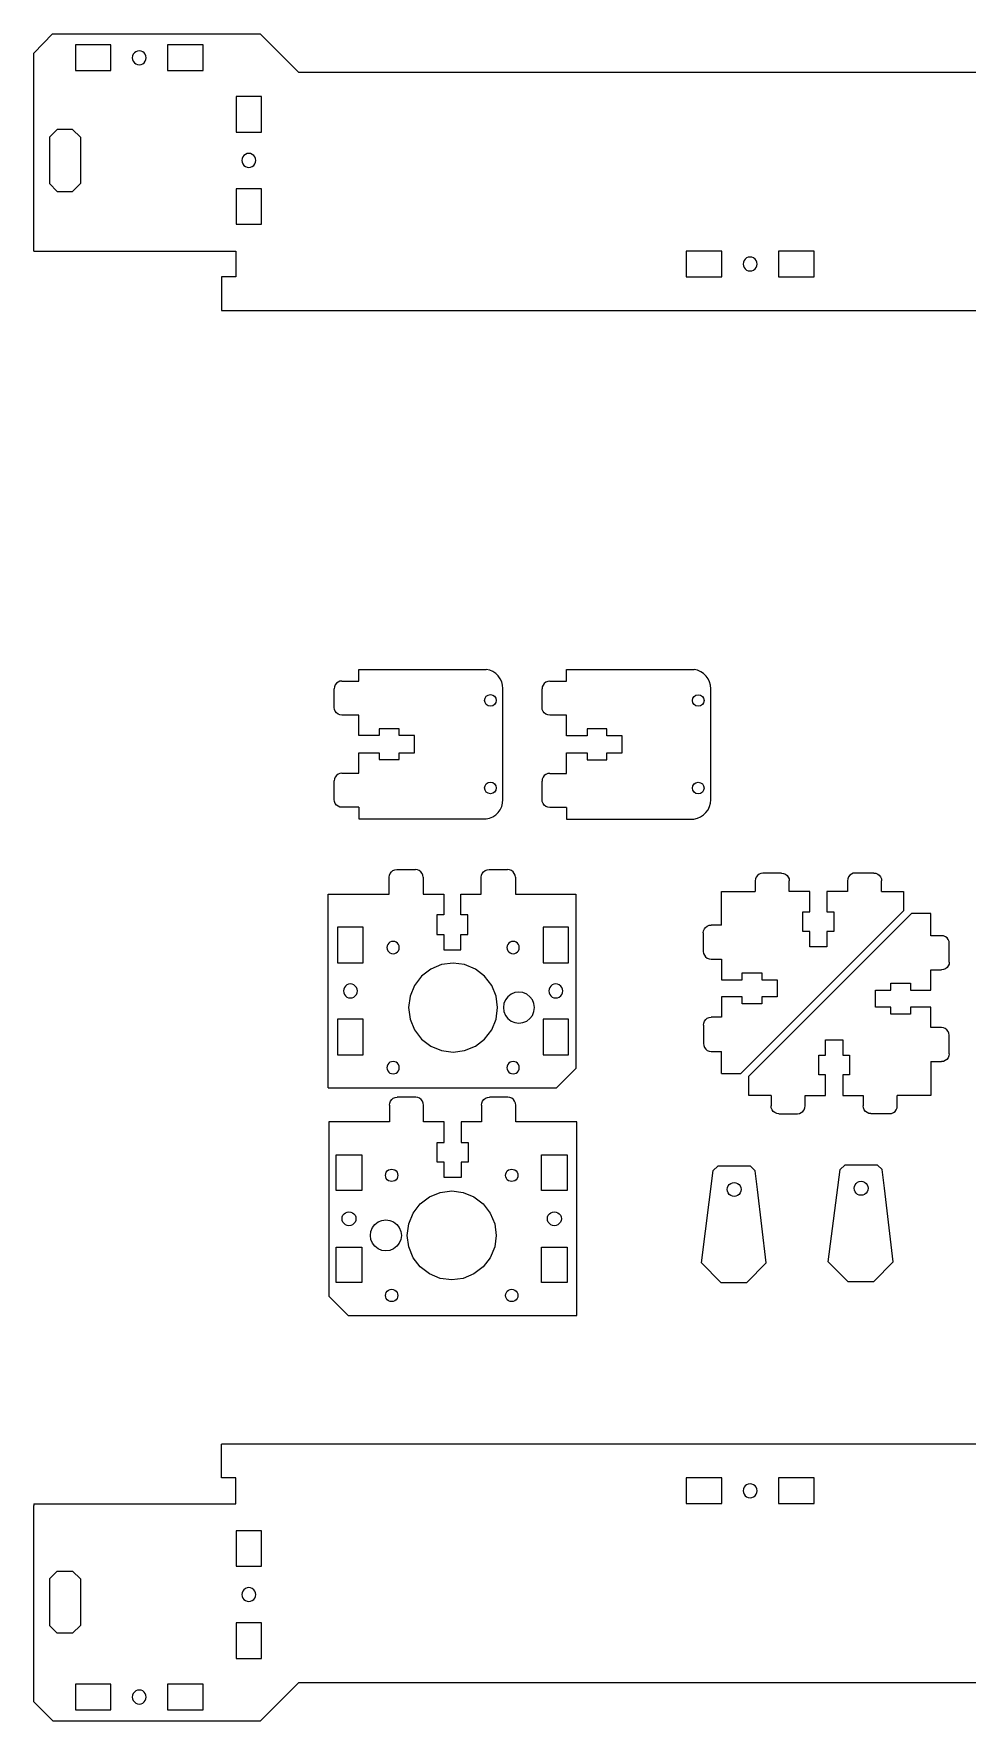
# Model space of a CAD drawing. Header units: millimetres. Extents: x 593 to 1057, y 82 to 518.
# Drawn here: x 592.6 to 833.7, y 82.7 to 518.3 of the extents above; entities that cross this region are included whole.
import ezdxf

# ---------------------------------------------------------------- set-up
doc = ezdxf.new("R2010")
doc.units = ezdxf.units.MM
doc.header["$MEASUREMENT"] = 0

msp = doc.modelspace()

# ---------------------------------------------------------------- linework, layer by layer
for p, q in [((592.62, 513.33), (597.43, 518.33)), ((597.43, 518.33), (651.12, 518.33)), ((603.37, 515.43), (603.37, 508.83)), ((612.57, 515.43), (603.37, 515.43)), ((612.57, 508.83), (612.57, 515.43)), ((636.37, 515.43), (627.17, 515.43)), ((627.17, 515.43), (627.17, 508.83)), ((636.37, 508.83), (636.37, 515.43)), ((651.12, 518.33), (661.12, 508.33)), ((592.62, 462.68), (592.62, 513.33)), ((618.13, 512.59), (618.07, 512.13)), ((618.07, 512.13), (618.13, 511.66)), ((618.31, 513.03), (618.13, 512.59)), ((618.13, 511.66), (618.31, 511.23)), ((618.6, 513.4), (618.31, 513.03)), ((618.31, 511.23), (618.6, 510.85)), ((618.97, 513.69), (618.6, 513.4)), ((618.6, 510.85), (618.97, 510.57)), ((619.4, 513.87), (618.97, 513.69)), ((618.97, 510.57), (619.4, 510.39)), ((619.87, 513.93), (619.4, 513.87)), ((619.4, 510.39), (619.87, 510.33)), ((620.34, 513.87), (619.87, 513.93)), ((619.87, 510.33), (620.34, 510.39)), ((620.77, 513.69), (620.34, 513.87)), ((620.34, 510.39), (620.77, 510.57)), ((621.14, 513.4), (620.77, 513.69)), ((620.77, 510.57), (621.14, 510.85)), ((621.43, 513.03), (621.14, 513.4)), ((621.14, 510.85), (621.43, 511.23)), ((621.61, 512.59), (621.43, 513.03)), ((621.43, 511.23), (621.61, 511.66)), ((621.67, 512.13), (621.61, 512.59)), ((621.61, 511.66), (621.67, 512.13)), ((603.37, 508.83), (612.57, 508.83)), ((627.17, 508.83), (636.37, 508.83)), ((935.62, 508.33), (661.12, 508.33)), ((651.47, 502.13), (644.87, 502.13)), ((644.87, 502.13), (644.87, 492.93)), ((651.47, 492.93), (651.47, 502.13)), ((598.66, 493.62), (596.66, 491.62)), ((602.66, 493.62), (598.66, 493.62)), ((602.66, 493.62), (604.66, 491.62)), ((644.87, 492.93), (651.47, 492.93)), ((596.66, 491.62), (596.66, 479.63)), ((604.66, 491.62), (604.66, 479.63)), ((646.43, 486.09), (646.37, 485.63)), ((646.37, 485.63), (646.43, 485.16)), ((646.61, 486.53), (646.43, 486.09)), ((646.43, 485.16), (646.61, 484.73)), ((646.9, 486.9), (646.61, 486.53)), ((646.61, 484.73), (646.9, 484.35)), ((647.27, 487.19), (646.9, 486.9)), ((646.9, 484.35), (647.27, 484.07)), ((647.7, 487.37), (647.27, 487.19)), ((647.27, 484.07), (647.7, 483.89)), ((648.17, 487.43), (647.7, 487.37)), ((647.7, 483.89), (648.17, 483.83)), ((648.64, 487.37), (648.17, 487.43)), ((648.17, 483.83), (648.64, 483.89)), ((649.07, 487.19), (648.64, 487.37)), ((648.64, 483.89), (649.07, 484.07)), ((649.44, 486.9), (649.07, 487.19)), ((649.07, 484.07), (649.44, 484.35)), ((649.73, 486.53), (649.44, 486.9)), ((649.44, 484.35), (649.73, 484.73)), ((649.91, 486.09), (649.73, 486.53)), ((649.73, 484.73), (649.91, 485.16)), ((649.97, 485.63), (649.91, 486.09)), ((649.91, 485.16), (649.97, 485.63)), ((596.66, 479.63), (598.66, 477.63)), ((602.66, 477.63), (604.66, 479.63)), ((598.66, 477.63), (602.66, 477.63)), ((651.47, 478.33), (644.87, 478.33)), ((644.87, 478.33), (644.87, 469.13)), ((651.47, 469.13), (651.47, 478.33)), ((644.87, 469.13), (651.47, 469.13)), ((592.63, 462.23), (592.62, 462.68)), ((592.63, 462.23), (644.82, 462.23)), ((644.82, 462.23), (644.82, 455.53)), ((761.13, 462.18), (761.13, 455.58)), ((770.33, 462.18), (761.13, 462.18)), ((770.33, 455.58), (770.33, 462.18)), ((794.13, 462.18), (784.93, 462.18)), ((784.93, 462.18), (784.93, 455.58)), ((794.13, 455.58), (794.13, 462.18)), ((775.89, 459.34), (775.83, 458.88)), ((775.83, 458.88), (775.89, 458.41)), ((776.07, 459.78), (775.89, 459.34)), ((775.89, 458.41), (776.07, 457.98)), ((776.35, 460.15), (776.07, 459.78)), ((776.07, 457.98), (776.35, 457.6)), ((776.73, 460.44), (776.35, 460.15)), ((776.35, 457.6), (776.73, 457.32)), ((777.16, 460.62), (776.73, 460.44)), ((777.63, 460.68), (777.16, 460.62)), ((778.1, 460.62), (777.63, 460.68)), ((778.53, 460.44), (778.1, 460.62)), ((778.9, 460.15), (778.53, 460.44)), ((778.53, 457.32), (778.9, 457.6)), ((779.19, 459.78), (778.9, 460.15)), ((778.9, 457.6), (779.19, 457.98)), ((779.37, 459.34), (779.19, 459.78)), ((779.19, 457.98), (779.37, 458.41)), ((779.43, 458.88), (779.37, 459.34)), ((779.37, 458.41), (779.43, 458.88)), ((644.82, 455.53), (641.13, 455.53)), ((641.13, 455.53), (641.13, 446.88)), ((761.13, 455.58), (770.33, 455.58)), ((776.73, 457.32), (777.16, 457.14)), ((777.16, 457.14), (777.63, 457.08)), ((777.63, 457.08), (778.1, 457.14)), ((778.1, 457.14), (778.53, 457.32)), ((784.93, 455.58), (794.13, 455.58)), ((641.13, 446.88), (917.62, 446.88)), ((676.56, 354.22), (709.5, 354.22)), ((676.56, 351.22), (676.56, 354.22)), ((730.23, 354.19), (763.17, 354.19)), ((730.23, 351.19), (730.23, 354.19)), ((670.27, 349.73), (670.21, 349.22)), ((670.21, 344.42), (670.21, 349.22)), ((670.47, 350.22), (670.27, 349.73)), ((670.79, 350.63), (670.47, 350.22)), ((671.21, 350.95), (670.79, 350.63)), ((671.69, 351.15), (671.21, 350.95)), ((672.21, 351.22), (671.69, 351.15)), ((672.21, 351.22), (676.56, 351.22)), ((713.79, 320.33), (713.79, 349.25)), ((723.95, 349.71), (723.88, 349.19)), ((723.88, 344.39), (723.88, 349.19)), ((724.15, 350.19), (723.95, 349.71)), ((724.46, 350.61), (724.15, 350.19)), ((724.88, 350.93), (724.46, 350.61)), ((725.36, 351.13), (724.88, 350.93)), ((725.88, 351.19), (725.36, 351.13)), ((725.88, 351.19), (730.23, 351.19)), ((767.46, 320.31), (767.46, 349.22)), ((670.27, 343.9), (670.21, 344.42)), ((723.95, 343.88), (723.88, 344.39)), ((670.47, 343.42), (670.27, 343.9)), ((670.79, 343), (670.47, 343.42)), ((671.21, 342.68), (670.79, 343)), ((671.69, 342.48), (671.21, 342.68)), ((672.21, 342.42), (671.69, 342.48)), ((676.56, 342.42), (672.21, 342.42)), ((676.56, 337.12), (676.56, 342.42)), ((724.15, 343.39), (723.95, 343.88)), ((724.46, 342.98), (724.15, 343.39)), ((724.88, 342.66), (724.46, 342.98)), ((725.36, 342.46), (724.88, 342.66)), ((725.88, 342.39), (725.36, 342.46)), ((730.23, 342.39), (725.88, 342.39)), ((730.23, 337.09), (730.23, 342.39)), ((681.86, 337.12), (676.56, 337.12)), ((681.86, 338.92), (681.86, 337.12)), ((686.96, 338.92), (681.86, 338.92)), ((686.96, 337.12), (686.96, 338.92)), ((690.91, 337.12), (686.96, 337.12)), ((690.91, 332.72), (690.91, 337.12)), ((735.53, 337.09), (730.23, 337.09)), ((735.53, 338.89), (735.53, 337.09)), ((740.63, 338.89), (735.53, 338.89)), ((740.63, 337.09), (740.63, 338.89)), ((744.58, 337.09), (740.63, 337.09)), ((744.58, 332.69), (744.58, 337.09)), ((676.56, 332.72), (681.86, 332.72)), ((676.56, 327.42), (676.56, 332.72)), ((681.86, 332.72), (681.86, 330.92)), ((686.96, 332.72), (690.91, 332.72)), ((686.96, 330.92), (686.96, 332.72)), ((730.23, 332.69), (735.53, 332.69)), ((730.23, 327.39), (730.23, 332.69)), ((735.53, 332.69), (735.53, 330.89)), ((740.63, 332.69), (744.58, 332.69)), ((740.63, 330.89), (740.63, 332.69)), ((670.79, 326.83), (670.47, 326.42)), ((671.21, 327.15), (670.79, 326.83)), ((671.69, 327.35), (671.21, 327.15)), ((672.21, 327.42), (671.69, 327.35)), ((672.21, 327.42), (676.56, 327.42)), ((681.86, 330.92), (686.96, 330.92)), ((724.46, 326.81), (724.15, 326.39)), ((724.88, 327.13), (724.46, 326.81)), ((725.36, 327.33), (724.88, 327.13)), ((725.88, 327.39), (725.36, 327.33)), ((725.88, 327.39), (730.23, 327.39)), ((735.53, 330.89), (740.63, 330.89)), ((670.27, 325.93), (670.21, 325.42)), ((670.21, 320.62), (670.21, 325.42)), ((670.47, 326.42), (670.27, 325.93)), ((723.95, 325.91), (723.88, 325.39)), ((723.88, 320.59), (723.88, 325.39)), ((724.15, 326.39), (723.95, 325.91)), ((670.27, 320.1), (670.21, 320.62)), ((670.47, 319.62), (670.27, 320.1)), ((670.79, 319.2), (670.47, 319.62)), ((671.21, 318.88), (670.79, 319.2)), ((671.69, 318.68), (671.21, 318.88)), ((672.21, 318.62), (671.69, 318.68)), ((676.56, 318.62), (672.21, 318.62)), ((676.56, 318.62), (676.56, 315.62)), ((723.95, 320.08), (723.88, 320.59)), ((724.15, 319.59), (723.95, 320.08)), ((724.46, 319.18), (724.15, 319.59)), ((724.88, 318.86), (724.46, 319.18)), ((725.36, 318.66), (724.88, 318.86)), ((725.88, 318.59), (725.36, 318.66)), ((730.23, 318.59), (725.88, 318.59)), ((730.23, 318.59), (730.23, 315.59)), ((676.56, 315.62), (709.45, 315.62)), ((730.23, 315.59), (763.12, 315.59)), ((684.39, 300.55), (684.46, 301.07)), ((684.46, 301.07), (684.66, 301.55)), ((684.66, 301.55), (684.98, 301.97)), ((684.98, 301.97), (685.39, 302.29)), ((685.39, 302.29), (685.88, 302.49)), ((685.88, 302.49), (686.39, 302.55)), ((686.39, 302.55), (691.19, 302.55)), ((691.71, 302.49), (691.19, 302.55)), ((692.19, 302.29), (691.71, 302.49)), ((692.61, 301.97), (692.19, 302.29)), ((692.93, 301.55), (692.61, 301.97)), ((693.13, 301.07), (692.93, 301.55)), ((693.19, 300.55), (693.13, 301.07)), ((708.19, 300.55), (708.26, 301.07)), ((708.26, 301.07), (708.46, 301.55)), ((708.46, 301.55), (708.78, 301.97)), ((708.78, 301.97), (709.19, 302.29)), ((709.19, 302.29), (709.68, 302.49)), ((709.68, 302.49), (710.19, 302.55)), ((710.19, 302.55), (714.99, 302.55)), ((715.51, 302.49), (714.99, 302.55)), ((715.99, 302.29), (715.51, 302.49)), ((716.41, 301.97), (715.99, 302.29)), ((716.73, 301.55), (716.41, 301.97)), ((716.93, 301.07), (716.73, 301.55)), ((716.99, 300.55), (716.93, 301.07)), ((779.21, 300.62), (779.01, 300.14)), ((779.53, 301.03), (779.21, 300.62)), ((779.94, 301.35), (779.53, 301.03)), ((780.42, 301.55), (779.94, 301.35)), ((780.94, 301.62), (780.42, 301.55)), ((785.74, 301.62), (780.94, 301.62)), ((785.74, 301.62), (786.26, 301.55)), ((786.26, 301.55), (786.74, 301.35)), ((786.74, 301.35), (787.16, 301.03)), ((787.16, 301.03), (787.47, 300.62)), ((787.47, 300.62), (787.67, 300.14)), ((803.04, 300.66), (802.84, 300.18)), ((803.36, 301.07), (803.04, 300.66)), ((803.78, 301.39), (803.36, 301.07)), ((804.26, 301.59), (803.78, 301.39)), ((804.78, 301.66), (804.26, 301.59)), ((809.58, 301.66), (804.78, 301.66)), ((809.58, 301.66), (810.09, 301.59)), ((810.09, 301.59), (810.58, 301.39)), ((810.58, 301.39), (810.99, 301.07)), ((810.99, 301.07), (811.31, 300.66)), ((811.31, 300.66), (811.51, 300.18)), ((684.39, 296.2), (684.39, 300.55)), ((693.19, 300.55), (693.19, 296.2)), ((708.19, 296.2), (708.19, 300.55)), ((716.99, 300.55), (716.99, 296.2)), ((770.23, 296.92), (778.94, 296.92)), ((770.23, 288.22), (770.23, 296.92)), ((779.01, 300.14), (778.94, 299.62)), ((778.94, 299.62), (778.94, 296.92)), ((787.67, 300.14), (787.74, 299.62)), ((787.74, 296.92), (787.74, 299.62)), ((793.03, 296.92), (787.74, 296.92)), ((793.03, 291.62), (793.03, 296.92)), ((797.43, 296.92), (797.43, 291.62)), ((802.78, 296.92), (797.43, 296.92)), ((802.84, 300.18), (802.78, 299.66)), ((802.78, 299.66), (802.78, 296.92)), ((811.51, 300.18), (811.58, 299.66)), ((811.58, 296.92), (811.58, 299.66)), ((811.58, 296.92), (817.23, 296.92)), ((817.23, 296.92), (817.23, 291.92)), ((668.62, 296.2), (684.39, 296.2)), ((668.62, 246.2), (668.62, 296.2)), ((693.19, 296.2), (698.49, 296.2)), ((698.49, 296.2), (698.49, 290.9)), ((702.89, 290.9), (702.89, 296.2)), ((702.89, 296.2), (708.19, 296.2)), ((716.99, 296.2), (732.62, 296.2)), ((732.62, 296.2), (732.62, 251.2)), ((775.24, 249.93), (817.23, 291.92)), ((677.7, 287.7), (671.1, 287.7)), ((671.1, 287.7), (671.1, 278.5)), ((677.7, 278.5), (677.7, 287.7)), ((696.69, 290.9), (696.69, 285.8)), ((698.49, 290.9), (696.69, 290.9)), ((704.69, 290.9), (702.89, 290.9)), ((704.69, 285.8), (704.69, 290.9)), ((730.74, 287.7), (724.14, 287.7)), ((724.14, 287.7), (724.14, 278.5)), ((730.74, 278.5), (730.74, 287.7)), ((765.81, 287.22), (766.13, 287.63)), ((766.13, 287.63), (766.54, 287.95)), ((766.54, 287.95), (767.03, 288.15)), ((767.03, 288.15), (767.54, 288.22)), ((770.23, 288.22), (767.54, 288.22)), ((819.32, 291.22), (777.33, 249.22)), ((791.23, 291.62), (793.03, 291.62)), ((791.23, 286.52), (791.23, 291.62)), ((797.43, 291.62), (799.23, 291.62)), ((799.23, 291.62), (799.23, 286.52)), ((824.33, 291.22), (819.32, 291.22)), ((824.33, 285.48), (824.33, 291.22)), ((684.03, 283.2), (683.87, 282.82)), ((684.29, 283.54), (684.03, 283.2)), ((684.62, 283.79), (684.29, 283.54)), ((685, 283.95), (684.62, 283.79)), ((685.42, 284), (685, 283.95)), ((685.83, 283.95), (685.42, 284)), ((686.22, 283.79), (685.83, 283.95)), ((686.55, 283.54), (686.22, 283.79)), ((686.8, 283.2), (686.55, 283.54)), ((686.96, 282.82), (686.8, 283.2)), ((696.69, 285.8), (698.49, 285.8)), ((698.49, 285.8), (698.49, 281.85)), ((702.89, 285.8), (704.69, 285.8)), ((702.89, 281.85), (702.89, 285.8)), ((715.03, 283.2), (714.87, 282.82)), ((715.29, 283.54), (715.03, 283.2)), ((715.62, 283.79), (715.29, 283.54)), ((716, 283.95), (715.62, 283.79)), ((716.42, 284), (716, 283.95)), ((716.83, 283.95), (716.42, 284)), ((717.22, 283.79), (716.83, 283.95)), ((717.55, 283.54), (717.22, 283.79)), ((717.8, 283.2), (717.55, 283.54)), ((717.96, 282.82), (717.8, 283.2)), ((765.54, 286.22), (765.61, 286.74)), ((765.54, 286.22), (765.54, 281.42)), ((765.61, 286.74), (765.81, 287.22)), ((793.03, 286.52), (791.23, 286.52)), ((793.03, 282.57), (793.03, 286.52)), ((799.23, 286.52), (797.43, 286.52)), ((797.43, 286.52), (797.43, 282.57)), ((827.06, 285.48), (824.33, 285.48)), ((827.58, 285.41), (827.06, 285.48)), ((828.06, 285.21), (827.58, 285.41)), ((828.47, 284.9), (828.06, 285.21)), ((828.79, 284.48), (828.47, 284.9)), ((828.99, 284), (828.79, 284.48)), ((829.06, 283.48), (828.99, 284)), ((829.06, 278.68), (829.06, 283.48)), ((683.87, 282.82), (683.82, 282.4)), ((683.82, 282.4), (683.87, 281.99)), ((683.87, 281.99), (684.03, 281.6)), ((684.03, 281.6), (684.29, 281.27)), ((684.29, 281.27), (684.62, 281.02)), ((684.62, 281.02), (685, 280.86)), ((685, 280.86), (685.42, 280.8)), ((685.42, 280.8), (685.83, 280.86)), ((685.83, 280.86), (686.22, 281.02)), ((686.22, 281.02), (686.55, 281.27)), ((686.55, 281.27), (686.8, 281.6)), ((686.8, 281.6), (686.96, 281.99)), ((687.02, 282.4), (686.96, 282.82)), ((686.96, 281.99), (687.02, 282.4)), ((698.49, 281.85), (702.89, 281.85)), ((714.87, 282.82), (714.82, 282.4)), ((714.82, 282.4), (714.87, 281.99)), ((714.87, 281.99), (715.03, 281.6)), ((715.03, 281.6), (715.29, 281.27)), ((715.29, 281.27), (715.62, 281.02)), ((715.62, 281.02), (716, 280.86)), ((716, 280.86), (716.42, 280.8)), ((716.42, 280.8), (716.83, 280.86)), ((716.83, 280.86), (717.22, 281.02)), ((717.22, 281.02), (717.55, 281.27)), ((717.55, 281.27), (717.8, 281.6)), ((717.8, 281.6), (717.96, 281.99)), ((718.02, 282.4), (717.96, 282.82)), ((717.96, 281.99), (718.02, 282.4)), ((765.54, 281.42), (765.61, 280.9)), ((765.61, 280.9), (765.81, 280.42)), ((765.81, 280.42), (766.13, 280)), ((766.13, 280), (766.54, 279.69)), ((766.54, 279.69), (767.03, 279.49)), ((767.03, 279.49), (767.54, 279.42)), ((767.54, 279.42), (770.23, 279.42)), ((770.23, 279.42), (770.23, 274.12)), ((797.43, 282.57), (793.03, 282.57)), ((671.1, 278.5), (677.7, 278.5)), ((692.79, 275.04), (690.96, 272.65)), ((695.17, 276.86), (692.79, 275.04)), ((697.94, 278.01), (695.17, 276.86)), ((700.92, 278.4), (697.94, 278.01)), ((703.89, 278.01), (700.92, 278.4)), ((706.67, 276.86), (703.89, 278.01)), ((709.05, 275.04), (706.67, 276.86)), ((710.88, 272.65), (709.05, 275.04)), ((724.14, 278.5), (730.74, 278.5)), ((775.53, 274.12), (775.53, 275.92)), ((775.53, 275.92), (780.63, 275.92)), ((780.63, 275.92), (780.63, 274.12)), ((824.33, 271.42), (824.33, 276.68)), ((824.33, 276.68), (827.06, 276.68)), ((827.58, 276.75), (827.06, 276.68)), ((828.06, 276.95), (827.58, 276.75)), ((828.47, 277.27), (828.06, 276.95)), ((828.79, 277.68), (828.47, 277.27)), ((828.99, 278.16), (828.79, 277.68)), ((829.06, 278.68), (828.99, 278.16)), ((672.66, 271.67), (672.6, 271.2)), ((672.6, 271.2), (672.66, 270.74)), ((672.84, 272.11), (672.66, 271.67)), ((672.66, 270.74), (672.84, 270.3)), ((673.12, 272.48), (672.84, 272.11)), ((672.84, 270.3), (673.12, 269.93)), ((673.5, 272.76), (673.12, 272.48)), ((673.93, 272.94), (673.5, 272.76)), ((674.4, 273.01), (673.93, 272.94)), ((674.86, 272.94), (674.4, 273.01)), ((675.3, 272.76), (674.86, 272.94)), ((675.67, 272.48), (675.3, 272.76)), ((675.96, 272.11), (675.67, 272.48)), ((675.67, 269.93), (675.96, 270.3)), ((676.14, 271.67), (675.96, 272.11)), ((675.96, 270.3), (676.14, 270.74)), ((676.2, 271.2), (676.14, 271.67)), ((676.14, 270.74), (676.2, 271.2)), ((690.96, 272.65), (689.81, 269.88)), ((712.03, 269.88), (710.88, 272.65)), ((715.92, 270.37), (715.09, 269.73)), ((716.88, 270.77), (715.92, 270.37)), ((717.92, 270.9), (716.88, 270.77)), ((718.95, 270.77), (717.92, 270.9)), ((719.92, 270.37), (718.95, 270.77)), ((720.75, 269.73), (719.92, 270.37)), ((725.7, 271.67), (725.64, 271.2)), ((725.64, 271.2), (725.7, 270.74)), ((725.88, 272.11), (725.7, 271.67)), ((725.7, 270.74), (725.88, 270.3)), ((726.16, 272.48), (725.88, 272.11)), ((725.88, 270.3), (726.16, 269.93)), ((726.54, 272.76), (726.16, 272.48)), ((726.97, 272.94), (726.54, 272.76)), ((727.44, 273.01), (726.97, 272.94)), ((727.9, 272.94), (727.44, 273.01)), ((728.34, 272.76), (727.9, 272.94)), ((728.71, 272.48), (728.34, 272.76)), ((729, 272.11), (728.71, 272.48)), ((728.71, 269.93), (729, 270.3)), ((729.18, 271.67), (729, 272.11)), ((729, 270.3), (729.18, 270.74)), ((729.24, 271.2), (729.18, 271.67)), ((729.18, 270.74), (729.24, 271.2)), ((770.23, 274.12), (775.53, 274.12)), ((780.63, 274.12), (784.58, 274.12)), ((784.58, 274.12), (784.58, 269.72)), ((809.98, 267.02), (809.98, 271.42)), ((809.98, 271.42), (813.93, 271.42)), ((813.93, 273.22), (819.03, 273.22)), ((813.93, 271.42), (813.93, 273.22)), ((819.03, 273.22), (819.03, 271.42)), ((819.03, 271.42), (824.33, 271.42)), ((673.12, 269.93), (673.5, 269.64)), ((673.5, 269.64), (673.93, 269.46)), ((673.93, 269.46), (674.4, 269.4)), ((674.4, 269.4), (674.86, 269.46)), ((674.86, 269.46), (675.3, 269.64)), ((675.3, 269.64), (675.67, 269.93)), ((689.81, 269.88), (689.42, 266.9)), ((689.42, 266.9), (689.81, 263.93)), ((712.42, 266.9), (712.03, 269.88)), ((712.03, 263.93), (712.42, 266.9)), ((714.05, 267.94), (713.92, 266.9)), ((713.92, 266.9), (714.05, 265.87)), ((714.45, 268.9), (714.05, 267.94)), ((714.05, 265.87), (714.45, 264.9)), ((715.09, 269.73), (714.45, 268.9)), ((721.38, 268.9), (720.75, 269.73)), ((721.78, 267.94), (721.38, 268.9)), ((721.38, 264.9), (721.78, 265.87)), ((721.92, 266.9), (721.78, 267.94)), ((721.78, 265.87), (721.92, 266.9)), ((726.16, 269.93), (726.54, 269.64)), ((726.54, 269.64), (726.97, 269.46)), ((726.97, 269.46), (727.44, 269.4)), ((727.44, 269.4), (727.9, 269.46)), ((727.9, 269.46), (728.34, 269.64)), ((728.34, 269.64), (728.71, 269.93)), ((775.53, 269.72), (770.23, 269.72)), ((770.23, 269.72), (770.23, 264.41)), ((775.53, 267.92), (775.53, 269.72)), ((780.63, 267.92), (775.53, 267.92)), ((780.63, 269.72), (780.63, 267.92)), ((784.58, 269.72), (780.63, 269.72)), ((813.93, 267.02), (809.98, 267.02)), ((813.93, 265.22), (813.93, 267.02)), ((819.03, 267.02), (819.03, 265.22)), ((824.33, 267.02), (819.03, 267.02)), ((824.33, 261.76), (824.33, 267.02)), ((671.1, 263.9), (671.1, 254.7)), ((677.7, 263.9), (671.1, 263.9)), ((677.7, 254.7), (677.7, 263.9)), ((689.81, 263.93), (690.96, 261.15)), ((710.88, 261.15), (712.03, 263.93)), ((714.45, 264.9), (715.09, 264.08)), ((715.09, 264.08), (715.92, 263.44)), ((715.92, 263.44), (716.88, 263.04)), ((716.88, 263.04), (717.92, 262.9)), ((717.92, 262.9), (718.95, 263.04)), ((718.95, 263.04), (719.92, 263.44)), ((719.92, 263.44), (720.75, 264.08)), ((720.75, 264.08), (721.38, 264.9)), ((730.74, 263.9), (724.14, 263.9)), ((724.14, 263.9), (724.14, 254.7)), ((730.74, 254.7), (730.74, 263.9)), ((765.56, 262.41), (765.63, 262.92)), ((765.56, 262.41), (765.56, 257.61)), ((765.63, 262.92), (765.83, 263.41)), ((765.83, 263.41), (766.15, 263.82)), ((766.15, 263.82), (766.56, 264.14)), ((766.56, 264.14), (767.04, 264.34)), ((767.04, 264.34), (767.56, 264.41)), ((770.23, 264.41), (767.56, 264.41)), ((819.03, 265.22), (813.93, 265.22)), ((827.01, 261.76), (824.33, 261.76)), ((827.53, 261.7), (827.01, 261.76)), ((828.01, 261.5), (827.53, 261.7)), ((828.42, 261.18), (828.01, 261.5)), ((690.96, 261.15), (692.79, 258.77)), ((692.79, 258.77), (695.17, 256.94)), ((706.67, 256.94), (709.05, 258.77)), ((709.05, 258.77), (710.88, 261.15)), ((765.56, 257.61), (765.63, 257.09)), ((765.63, 257.09), (765.83, 256.61)), ((797.13, 258.57), (801.53, 258.57)), ((797.13, 254.62), (797.13, 258.57)), ((801.53, 258.57), (801.53, 254.62)), ((828.74, 260.76), (828.42, 261.18)), ((828.94, 260.28), (828.74, 260.76)), ((829.01, 259.76), (828.94, 260.28)), ((829.01, 254.96), (829.01, 259.76)), ((671.1, 254.7), (677.7, 254.7)), ((684.62, 252.79), (684.29, 252.54)), ((685, 252.95), (684.62, 252.79)), ((685.42, 253), (685, 252.95)), ((685.83, 252.95), (685.42, 253)), ((686.22, 252.79), (685.83, 252.95)), ((686.55, 252.54), (686.22, 252.79)), ((695.17, 256.94), (697.94, 255.8)), ((697.94, 255.8), (700.92, 255.4)), ((700.92, 255.4), (703.89, 255.8)), ((703.89, 255.8), (706.67, 256.94)), ((715.62, 252.79), (715.29, 252.54)), ((716, 252.95), (715.62, 252.79)), ((716.42, 253), (716, 252.95)), ((716.83, 252.95), (716.42, 253)), ((717.22, 252.79), (716.83, 252.95)), ((717.55, 252.54), (717.22, 252.79)), ((724.14, 254.7), (730.74, 254.7)), ((765.83, 256.61), (766.15, 256.19)), ((766.15, 256.19), (766.56, 255.87)), ((766.56, 255.87), (767.04, 255.67)), ((767.04, 255.67), (767.56, 255.61)), ((767.55, 255.61), (770.23, 255.61)), ((770.23, 249.93), (770.23, 255.61)), ((795.33, 254.62), (797.13, 254.62)), ((795.33, 249.52), (795.33, 254.62)), ((801.53, 254.62), (803.33, 254.62)), ((803.33, 254.62), (803.33, 249.52)), ((824.33, 252.96), (824.33, 244.22)), ((824.33, 252.96), (827.01, 252.96)), ((827.53, 253.03), (827.01, 252.96)), ((828.01, 253.23), (827.53, 253.03)), ((828.42, 253.55), (828.01, 253.23)), ((828.74, 253.96), (828.42, 253.55)), ((828.94, 254.45), (828.74, 253.96)), ((829.01, 254.96), (828.94, 254.45)), ((683.87, 251.82), (683.82, 251.4)), ((683.82, 251.4), (683.87, 250.99)), ((684.03, 252.2), (683.87, 251.82)), ((683.87, 250.99), (684.03, 250.6)), ((684.29, 252.54), (684.03, 252.2)), ((684.03, 250.6), (684.29, 250.27)), ((684.29, 250.27), (684.62, 250.02)), ((684.62, 250.02), (685, 249.86)), ((685, 249.86), (685.42, 249.8)), ((685.42, 249.8), (685.83, 249.86)), ((685.83, 249.86), (686.22, 250.02)), ((686.22, 250.02), (686.55, 250.27)), ((686.8, 252.2), (686.55, 252.54)), ((686.55, 250.27), (686.8, 250.6)), ((686.96, 251.82), (686.8, 252.2)), ((686.8, 250.6), (686.96, 250.99)), ((687.02, 251.4), (686.96, 251.82)), ((686.96, 250.99), (687.02, 251.4)), ((714.87, 251.82), (714.82, 251.4)), ((714.82, 251.4), (714.87, 250.99)), ((715.03, 252.2), (714.87, 251.82)), ((714.87, 250.99), (715.03, 250.6)), ((715.29, 252.54), (715.03, 252.2)), ((715.03, 250.6), (715.29, 250.27)), ((715.29, 250.27), (715.62, 250.02)), ((715.62, 250.02), (716, 249.86)), ((716, 249.86), (716.42, 249.8)), ((716.42, 249.8), (716.83, 249.86)), ((716.83, 249.86), (717.22, 250.02)), ((717.22, 250.02), (717.55, 250.27)), ((717.8, 252.2), (717.55, 252.54)), ((717.55, 250.27), (717.8, 250.6)), ((717.96, 251.82), (717.8, 252.2)), ((717.8, 250.6), (717.96, 250.99)), ((718.02, 251.4), (717.96, 251.82)), ((717.96, 250.99), (718.02, 251.4)), ((732.62, 251.2), (727.62, 246.2)), ((770.23, 249.93), (775.24, 249.93)), ((777.33, 244.22), (777.33, 249.22)), ((797.13, 249.52), (795.33, 249.52)), ((797.13, 244.22), (797.13, 249.52)), ((801.53, 249.52), (801.53, 244.22)), ((803.33, 249.52), (801.53, 249.52)), ((668.62, 246.2), (727.62, 246.2)), ((783.03, 244.22), (777.33, 244.22)), ((783.03, 244.22), (783.03, 241.52)), ((791.83, 244.22), (797.13, 244.22)), ((791.83, 241.52), (791.83, 244.22)), ((801.53, 244.22), (806.83, 244.22)), ((806.83, 244.22), (806.83, 241.53)), ((824.33, 244.22), (815.63, 244.22)), ((815.63, 241.52), (815.63, 244.22)), ((684.48, 241.75), (684.55, 242.27)), ((684.48, 241.75), (684.48, 237.4)), ((684.55, 242.27), (684.75, 242.75)), ((684.75, 242.75), (685.07, 243.17)), ((685.07, 243.17), (685.48, 243.49)), ((685.48, 243.49), (685.96, 243.69)), ((685.96, 243.69), (686.48, 243.75)), ((691.28, 243.75), (686.48, 243.75)), ((691.8, 243.69), (691.28, 243.75)), ((692.28, 243.49), (691.8, 243.69)), ((692.69, 243.17), (692.28, 243.49)), ((693.01, 242.75), (692.69, 243.17)), ((693.21, 242.27), (693.01, 242.75)), ((693.28, 241.75), (693.21, 242.27)), ((693.28, 237.4), (693.28, 241.75)), ((708.28, 241.75), (708.35, 242.27)), ((708.28, 241.75), (708.28, 237.4)), ((708.35, 242.27), (708.55, 242.75)), ((708.55, 242.75), (708.87, 243.17)), ((708.87, 243.17), (709.28, 243.49)), ((709.28, 243.49), (709.76, 243.69)), ((709.76, 243.69), (710.28, 243.75)), ((715.08, 243.75), (710.28, 243.75)), ((715.6, 243.69), (715.08, 243.75)), ((716.08, 243.49), (715.6, 243.69)), ((716.49, 243.17), (716.08, 243.49)), ((716.81, 242.75), (716.49, 243.17)), ((717.01, 242.27), (716.81, 242.75)), ((717.08, 241.75), (717.01, 242.27)), ((717.08, 237.4), (717.08, 241.75)), ((783.09, 241.01), (783.03, 241.52)), ((783.29, 240.52), (783.09, 241.01)), ((783.61, 240.11), (783.29, 240.52)), ((784.03, 239.79), (783.61, 240.11)), ((784.51, 239.59), (784.03, 239.79)), ((790.34, 239.59), (790.83, 239.79)), ((790.83, 239.79), (791.24, 240.11)), ((791.24, 240.11), (791.56, 240.52)), ((791.56, 240.52), (791.76, 241.01)), ((791.76, 241.01), (791.83, 241.52)), ((806.9, 241.01), (806.83, 241.53)), ((807.1, 240.53), (806.9, 241.01)), ((807.41, 240.11), (807.1, 240.53)), ((807.83, 239.8), (807.41, 240.11)), ((808.31, 239.6), (807.83, 239.8)), ((814.15, 239.6), (814.63, 239.8)), ((814.63, 239.8), (815.04, 240.11)), ((815.04, 240.11), (815.36, 240.53)), ((815.36, 240.53), (815.56, 241.01)), ((815.56, 241.01), (815.63, 241.53)), ((668.85, 237.4), (668.85, 192.4)), ((684.48, 237.4), (668.85, 237.4)), ((698.58, 237.4), (693.28, 237.4)), ((698.58, 232.1), (698.58, 237.4)), ((702.98, 237.4), (702.98, 232.1)), ((708.28, 237.4), (702.98, 237.4)), ((732.85, 237.4), (717.08, 237.4)), ((732.85, 187.4), (732.85, 237.4)), ((785.03, 239.52), (784.51, 239.59)), ((785.03, 239.52), (789.83, 239.52)), ((789.83, 239.52), (790.34, 239.59)), ((808.83, 239.53), (808.31, 239.6)), ((808.83, 239.53), (813.63, 239.53)), ((813.63, 239.53), (814.15, 239.6)), ((696.78, 227), (696.78, 232.1)), ((696.78, 232.1), (698.58, 232.1)), ((702.98, 232.1), (704.78, 232.1)), ((704.78, 232.1), (704.78, 227)), ((670.73, 219.7), (670.73, 228.9)), ((670.73, 228.9), (677.33, 228.9)), ((677.33, 228.9), (677.33, 219.7)), ((698.58, 227), (696.78, 227)), ((698.58, 223.05), (698.58, 227)), ((704.78, 227), (702.98, 227)), ((702.98, 227), (702.98, 223.05)), ((723.77, 219.7), (723.77, 228.9)), ((723.77, 228.9), (730.37, 228.9)), ((730.37, 228.9), (730.37, 219.7)), ((683.45, 223.6), (683.51, 224.02)), ((683.51, 223.19), (683.45, 223.6)), ((683.51, 224.02), (683.67, 224.4)), ((683.67, 222.8), (683.51, 223.19)), ((683.67, 224.4), (683.92, 224.74)), ((683.92, 222.47), (683.67, 222.8)), ((683.92, 224.74), (684.25, 224.99)), ((684.25, 222.22), (683.92, 222.47)), ((684.25, 224.99), (684.64, 225.15)), ((684.64, 222.06), (684.25, 222.22)), ((684.64, 225.15), (685.05, 225.2)), ((685.05, 225.2), (685.47, 225.15)), ((685.47, 225.15), (685.85, 224.99)), ((685.85, 222.22), (685.47, 222.06)), ((685.85, 224.99), (686.19, 224.74)), ((686.19, 222.47), (685.85, 222.22)), ((686.19, 224.74), (686.44, 224.4)), ((686.44, 222.8), (686.19, 222.47)), ((686.44, 224.4), (686.6, 224.02)), ((686.6, 223.19), (686.44, 222.8)), ((686.6, 224.02), (686.65, 223.6)), ((686.65, 223.6), (686.6, 223.19)), ((702.98, 223.05), (698.58, 223.05)), ((714.45, 223.6), (714.51, 224.02)), ((714.51, 223.19), (714.45, 223.6)), ((714.51, 224.02), (714.67, 224.4)), ((714.67, 222.8), (714.51, 223.19)), ((714.67, 224.4), (714.92, 224.74)), ((714.92, 222.47), (714.67, 222.8)), ((714.92, 224.74), (715.25, 224.99)), ((715.25, 222.22), (714.92, 222.47)), ((715.25, 224.99), (715.64, 225.15)), ((715.64, 222.06), (715.25, 222.22)), ((715.64, 225.15), (716.05, 225.2)), ((716.05, 225.2), (716.47, 225.15)), ((716.47, 225.15), (716.85, 224.99)), ((716.85, 222.22), (716.47, 222.06)), ((716.85, 224.99), (717.19, 224.74)), ((717.19, 222.47), (716.85, 222.22)), ((717.19, 224.74), (717.44, 224.4)), ((717.44, 222.8), (717.19, 222.47)), ((717.44, 224.4), (717.6, 224.02)), ((717.6, 223.19), (717.44, 222.8)), ((717.6, 224.02), (717.65, 223.6)), ((717.65, 223.6), (717.6, 223.19)), ((765.03, 201), (768.12, 224.84)), ((768.12, 224.84), (769.25, 225.98)), ((777.75, 225.98), (769.25, 225.98)), ((777.75, 225.98), (778.91, 224.81)), ((779.51, 219.96), (778.91, 224.81)), ((797.82, 201.29), (800.91, 225.14)), ((800.91, 225.14), (802.04, 226.27)), ((810.54, 226.27), (802.04, 226.27)), ((810.54, 226.27), (811.7, 225.11)), ((812.3, 220.26), (811.7, 225.11)), ((677.33, 219.7), (670.73, 219.7)), ((685.05, 222), (684.64, 222.06)), ((685.47, 222.06), (685.05, 222)), ((692.42, 216.24), (694.8, 218.06)), ((694.8, 218.06), (697.58, 219.21)), ((697.58, 219.21), (700.55, 219.6)), ((700.55, 219.6), (703.53, 219.21)), ((703.53, 219.21), (706.3, 218.06)), ((706.3, 218.06), (708.69, 216.24)), ((716.05, 222), (715.64, 222.06)), ((716.47, 222.06), (716.05, 222)), ((730.37, 219.7), (723.77, 219.7)), ((771.69, 219.96), (771.75, 220.43)), ((771.75, 219.5), (771.69, 219.96)), ((771.75, 220.43), (771.93, 220.86)), ((771.93, 219.06), (771.75, 219.5)), ((771.93, 220.86), (772.22, 221.24)), ((772.22, 218.69), (771.93, 219.06)), ((772.22, 221.24), (772.6, 221.52)), ((772.6, 218.4), (772.22, 218.69)), ((772.6, 221.52), (773.03, 221.7)), ((773.03, 218.22), (772.6, 218.4)), ((773.03, 221.7), (773.5, 221.77)), ((773.5, 218.16), (773.03, 218.22)), ((773.5, 221.77), (773.96, 221.7)), ((773.96, 218.22), (773.5, 218.16)), ((773.96, 221.7), (774.4, 221.52)), ((774.4, 218.4), (773.96, 218.22)), ((774.4, 221.52), (774.77, 221.24)), ((774.77, 218.69), (774.4, 218.4)), ((774.77, 221.24), (775.06, 220.86)), ((775.06, 219.06), (774.77, 218.69)), ((775.06, 220.86), (775.24, 220.43)), ((775.24, 219.5), (775.06, 219.06)), ((775.24, 220.43), (775.3, 219.96)), ((775.3, 219.96), (775.24, 219.5)), ((781.8, 200.99), (779.51, 219.96)), ((804.48, 220.26), (804.55, 220.73)), ((804.55, 219.79), (804.48, 220.26)), ((804.55, 220.73), (804.73, 221.16)), ((804.73, 219.36), (804.55, 219.79)), ((804.73, 221.16), (805.01, 221.54)), ((805.01, 218.98), (804.73, 219.36)), ((805.01, 221.54), (805.39, 221.82)), ((805.39, 218.7), (805.01, 218.98)), ((805.39, 221.82), (805.82, 222)), ((805.82, 218.52), (805.39, 218.7)), ((805.82, 222), (806.29, 222.06)), ((806.29, 218.46), (805.82, 218.52)), ((806.29, 222.06), (806.76, 222)), ((806.76, 218.52), (806.29, 218.46)), ((806.76, 222), (807.19, 221.82)), ((807.19, 218.7), (806.76, 218.52)), ((807.19, 221.82), (807.56, 221.54)), ((807.56, 218.98), (807.19, 218.7)), ((807.56, 221.54), (807.85, 221.16)), ((807.85, 219.36), (807.56, 218.98)), ((807.85, 221.16), (808.03, 220.73)), ((808.03, 219.79), (807.85, 219.36)), ((808.03, 220.73), (808.09, 220.26)), ((808.09, 220.26), (808.03, 219.79)), ((814.59, 201.29), (812.3, 220.26)), ((672.47, 213.3), (672.76, 213.68)), ((672.76, 213.68), (673.13, 213.96)), ((673.13, 213.96), (673.57, 214.14)), ((673.57, 214.14), (674.03, 214.21)), ((674.03, 214.21), (674.5, 214.14)), ((674.5, 214.14), (674.94, 213.96)), ((674.94, 213.96), (675.31, 213.68)), ((675.31, 213.68), (675.59, 213.3)), ((689.45, 211.08), (690.6, 213.85)), ((690.6, 213.85), (692.42, 216.24)), ((708.69, 216.24), (710.51, 213.85)), ((710.51, 213.85), (711.66, 211.08)), ((725.51, 213.3), (725.8, 213.68)), ((725.8, 213.68), (726.17, 213.96)), ((726.17, 213.96), (726.61, 214.14)), ((726.61, 214.14), (727.07, 214.21)), ((727.07, 214.21), (727.54, 214.14)), ((727.54, 214.14), (727.98, 213.96)), ((727.98, 213.96), (728.35, 213.68)), ((728.35, 213.68), (728.63, 213.3)), ((672.23, 212.4), (672.29, 212.87)), ((672.29, 211.94), (672.23, 212.4)), ((672.29, 212.87), (672.47, 213.3)), ((672.47, 211.5), (672.29, 211.94)), ((672.76, 211.13), (672.47, 211.5)), ((673.13, 210.84), (672.76, 211.13)), ((673.57, 210.66), (673.13, 210.84)), ((674.03, 210.6), (673.57, 210.66)), ((674.5, 210.66), (674.03, 210.6)), ((674.94, 210.84), (674.5, 210.66)), ((675.31, 211.13), (674.94, 210.84)), ((675.59, 211.5), (675.31, 211.13)), ((675.59, 213.3), (675.77, 212.87)), ((675.77, 211.94), (675.59, 211.5)), ((675.77, 212.87), (675.84, 212.4)), ((675.84, 212.4), (675.77, 211.94)), ((679.55, 208.1), (679.69, 209.14)), ((679.69, 209.14), (680.09, 210.1)), ((680.09, 210.1), (680.73, 210.93)), ((680.73, 210.93), (681.55, 211.57)), ((681.55, 211.57), (682.52, 211.97)), ((682.52, 211.97), (683.55, 212.1)), ((683.55, 212.1), (684.59, 211.97)), ((684.59, 211.97), (685.55, 211.57)), ((685.55, 211.57), (686.38, 210.93)), ((686.38, 210.93), (687.02, 210.1)), ((687.02, 210.1), (687.42, 209.14)), ((687.42, 209.14), (687.55, 208.1)), ((689.05, 208.1), (689.45, 211.08)), ((711.66, 211.08), (712.05, 208.1)), ((725.27, 212.4), (725.33, 212.87)), ((725.33, 211.94), (725.27, 212.4)), ((725.33, 212.87), (725.51, 213.3)), ((725.51, 211.5), (725.33, 211.94)), ((725.8, 211.13), (725.51, 211.5)), ((726.17, 210.84), (725.8, 211.13)), ((726.61, 210.66), (726.17, 210.84)), ((727.07, 210.6), (726.61, 210.66)), ((727.54, 210.66), (727.07, 210.6)), ((727.98, 210.84), (727.54, 210.66)), ((728.35, 211.13), (727.98, 210.84)), ((728.63, 211.5), (728.35, 211.13)), ((728.63, 213.3), (728.81, 212.87)), ((728.81, 211.94), (728.63, 211.5)), ((728.81, 212.87), (728.88, 212.4)), ((728.88, 212.4), (728.81, 211.94)), ((670.73, 195.9), (670.73, 205.1)), ((670.73, 205.1), (677.33, 205.1)), ((677.33, 205.1), (677.33, 195.9)), ((679.69, 207.07), (679.55, 208.1)), ((680.09, 206.1), (679.69, 207.07)), ((680.73, 205.28), (680.09, 206.1)), ((681.55, 204.64), (680.73, 205.28)), ((686.38, 205.28), (685.55, 204.64)), ((687.02, 206.1), (686.38, 205.28)), ((687.42, 207.07), (687.02, 206.1)), ((687.55, 208.1), (687.42, 207.07)), ((689.45, 205.13), (689.05, 208.1)), ((690.6, 202.35), (689.45, 205.13)), ((711.66, 205.13), (710.51, 202.35)), ((712.05, 208.1), (711.66, 205.13)), ((723.77, 195.9), (723.77, 205.1)), ((723.77, 205.1), (730.37, 205.1)), ((730.37, 205.1), (730.37, 195.9)), ((682.52, 204.24), (681.55, 204.64)), ((683.55, 204.1), (682.52, 204.24)), ((684.59, 204.24), (683.55, 204.1)), ((685.55, 204.64), (684.59, 204.24)), ((692.42, 199.97), (690.6, 202.35)), ((710.51, 202.35), (708.69, 199.97)), ((765.03, 201), (770.09, 195.93)), ((776.74, 195.93), (781.8, 200.99)), ((797.82, 201.29), (802.89, 196.23)), ((809.53, 196.23), (814.59, 201.29)), ((694.8, 198.14), (692.42, 199.97)), ((697.58, 197), (694.8, 198.14)), ((700.55, 196.6), (697.58, 197)), ((703.53, 197), (700.55, 196.6)), ((706.3, 198.14), (703.53, 197)), ((708.69, 199.97), (706.3, 198.14)), ((802.89, 196.23), (809.53, 196.23)), ((668.85, 192.4), (673.85, 187.4)), ((677.33, 195.9), (670.73, 195.9)), ((683.45, 192.6), (683.51, 193.02)), ((683.51, 192.19), (683.45, 192.6)), ((683.51, 193.02), (683.67, 193.4)), ((683.67, 191.8), (683.51, 192.19)), ((683.67, 193.4), (683.92, 193.74)), ((683.92, 191.47), (683.67, 191.8)), ((683.92, 193.74), (684.25, 193.99)), ((684.25, 193.99), (684.64, 194.15)), ((684.64, 194.15), (685.05, 194.2)), ((685.05, 194.2), (685.47, 194.15)), ((685.47, 194.15), (685.85, 193.99)), ((685.85, 193.99), (686.19, 193.74)), ((686.19, 193.74), (686.44, 193.4)), ((686.44, 191.8), (686.19, 191.47)), ((686.44, 193.4), (686.6, 193.02)), ((686.6, 192.19), (686.44, 191.8)), ((686.6, 193.02), (686.65, 192.6)), ((686.65, 192.6), (686.6, 192.19)), ((714.45, 192.6), (714.51, 193.02)), ((714.51, 192.19), (714.45, 192.6)), ((714.51, 193.02), (714.67, 193.4)), ((714.67, 191.8), (714.51, 192.19)), ((714.67, 193.4), (714.92, 193.74)), ((714.92, 191.47), (714.67, 191.8)), ((714.92, 193.74), (715.25, 193.99)), ((715.25, 193.99), (715.64, 194.15)), ((715.64, 194.15), (716.05, 194.2)), ((716.05, 194.2), (716.47, 194.15)), ((716.47, 194.15), (716.85, 193.99)), ((716.85, 193.99), (717.19, 193.74)), ((717.19, 193.74), (717.44, 193.4)), ((717.44, 191.8), (717.19, 191.47)), ((717.44, 193.4), (717.6, 193.02)), ((717.6, 192.19), (717.44, 191.8)), ((717.6, 193.02), (717.65, 192.6)), ((717.65, 192.6), (717.6, 192.19)), ((730.37, 195.9), (723.77, 195.9)), ((770.09, 195.93), (776.74, 195.93)), ((673.85, 187.4), (732.85, 187.4)), ((684.25, 191.22), (683.92, 191.47)), ((684.64, 191.06), (684.25, 191.22)), ((685.05, 191), (684.64, 191.06)), ((685.47, 191.06), (685.05, 191)), ((685.85, 191.22), (685.47, 191.06)), ((686.19, 191.47), (685.85, 191.22)), ((715.25, 191.22), (714.92, 191.47)), ((715.64, 191.06), (715.25, 191.22)), ((716.05, 191), (715.64, 191.06)), ((716.47, 191.06), (716.05, 191)), ((716.85, 191.22), (716.47, 191.06)), ((717.19, 191.47), (716.85, 191.22)), ((641.13, 145.52), (641.13, 154.17)), ((917.62, 154.17), (641.13, 154.17)), ((644.82, 145.52), (641.13, 145.52)), ((644.82, 138.77), (644.82, 145.52)), ((770.33, 145.47), (761.13, 145.47)), ((761.13, 145.47), (761.13, 138.87)), ((770.33, 138.87), (770.33, 145.47)), ((777.16, 143.91), (776.73, 143.73)), ((777.63, 143.97), (777.16, 143.91)), ((778.1, 143.91), (777.63, 143.97)), ((778.53, 143.73), (778.1, 143.91)), ((784.93, 145.47), (784.93, 138.87)), ((794.13, 145.47), (784.93, 145.47)), ((794.13, 138.87), (794.13, 145.47)), ((775.89, 142.64), (775.83, 142.17)), ((775.83, 142.17), (775.89, 141.7)), ((776.07, 143.07), (775.89, 142.64)), ((775.89, 141.7), (776.07, 141.27)), ((776.35, 143.44), (776.07, 143.07)), ((776.07, 141.27), (776.35, 140.9)), ((776.73, 143.73), (776.35, 143.44)), ((776.35, 140.9), (776.73, 140.61)), ((776.73, 140.61), (777.16, 140.43)), ((777.16, 140.43), (777.63, 140.37)), ((777.63, 140.37), (778.1, 140.43)), ((778.1, 140.43), (778.53, 140.61)), ((778.9, 143.44), (778.53, 143.73)), ((778.53, 140.61), (778.9, 140.9)), ((779.19, 143.07), (778.9, 143.44)), ((778.9, 140.9), (779.19, 141.27)), ((779.37, 142.64), (779.19, 143.07)), ((779.19, 141.27), (779.37, 141.7)), ((779.43, 142.17), (779.37, 142.64)), ((779.37, 141.7), (779.43, 142.17)), ((592.63, 138.77), (592.62, 138.37)), ((592.62, 87.67), (592.62, 138.37)), ((592.63, 138.77), (644.82, 138.77)), ((761.13, 138.87), (770.33, 138.87)), ((784.93, 138.87), (794.13, 138.87)), ((651.47, 131.87), (644.87, 131.87)), ((644.87, 131.87), (644.87, 122.67)), ((651.47, 122.67), (651.47, 131.87)), ((644.87, 122.67), (651.47, 122.67)), ((598.66, 121.42), (596.66, 119.42)), ((596.66, 119.42), (596.66, 107.42)), ((598.66, 121.42), (602.66, 121.42)), ((604.66, 119.42), (602.66, 121.42)), ((604.66, 119.42), (604.66, 107.42)), ((646.43, 115.84), (646.37, 115.37)), ((646.37, 115.37), (646.43, 114.9)), ((646.61, 116.27), (646.43, 115.84)), ((646.43, 114.9), (646.61, 114.47)), ((646.9, 116.64), (646.61, 116.27)), ((646.61, 114.47), (646.9, 114.1)), ((647.27, 116.93), (646.9, 116.64)), ((646.9, 114.1), (647.27, 113.81)), ((647.7, 117.11), (647.27, 116.93)), ((647.27, 113.81), (647.7, 113.63)), ((648.17, 117.17), (647.7, 117.11)), ((647.7, 113.63), (648.17, 113.57)), ((648.64, 117.11), (648.17, 117.17)), ((648.17, 113.57), (648.64, 113.63)), ((649.07, 116.93), (648.64, 117.11)), ((648.64, 113.63), (649.07, 113.81)), ((649.44, 116.64), (649.07, 116.93)), ((649.07, 113.81), (649.44, 114.1)), ((649.73, 116.27), (649.44, 116.64)), ((649.44, 114.1), (649.73, 114.47)), ((649.91, 115.84), (649.73, 116.27)), ((649.73, 114.47), (649.91, 114.9)), ((649.97, 115.37), (649.91, 115.84)), ((649.91, 114.9), (649.97, 115.37)), ((596.66, 107.42), (598.66, 105.42)), ((602.66, 105.42), (598.66, 105.42)), ((602.66, 105.42), (604.66, 107.42)), ((644.87, 108.07), (644.87, 98.87)), ((651.47, 108.07), (644.87, 108.07)), ((651.47, 98.87), (651.47, 108.07)), ((644.87, 98.87), (651.47, 98.87)), ((603.37, 92.22), (603.37, 85.62)), ((612.57, 92.22), (603.37, 92.22)), ((612.57, 85.62), (612.57, 92.22)), ((627.17, 92.22), (627.17, 85.62)), ((636.37, 92.22), (627.17, 92.22)), ((636.37, 85.62), (636.37, 92.22)), ((651.12, 82.67), (661.12, 92.67)), ((661.12, 92.67), (935.62, 92.67)), ((597.62, 82.67), (592.62, 87.67)), ((618.13, 89.39), (618.07, 88.92)), ((618.07, 88.92), (618.13, 88.45)), ((618.31, 89.82), (618.13, 89.39)), ((618.13, 88.45), (618.31, 88.02)), ((618.6, 90.19), (618.31, 89.82)), ((618.31, 88.02), (618.6, 87.65)), ((618.97, 90.48), (618.6, 90.19)), ((618.6, 87.65), (618.97, 87.36)), ((619.4, 90.66), (618.97, 90.48)), ((618.97, 87.36), (619.4, 87.18)), ((619.87, 90.72), (619.4, 90.66)), ((619.4, 87.18), (619.87, 87.12)), ((620.34, 90.66), (619.87, 90.72)), ((619.87, 87.12), (620.34, 87.18)), ((620.77, 90.48), (620.34, 90.66)), ((620.34, 87.18), (620.77, 87.36)), ((621.14, 90.19), (620.77, 90.48)), ((620.77, 87.36), (621.14, 87.65)), ((621.43, 89.82), (621.14, 90.19)), ((621.14, 87.65), (621.43, 88.02)), ((621.61, 89.39), (621.43, 89.82)), ((621.43, 88.02), (621.61, 88.45)), ((621.67, 88.92), (621.61, 89.39)), ((621.61, 88.45), (621.67, 88.92)), ((603.37, 85.62), (612.57, 85.62)), ((627.17, 85.62), (636.37, 85.62)), ((651.12, 82.67), (597.62, 82.67))]:
    msp.add_line(p, q)
for centre in [(710.56, 346.22), (764.23, 346.19), (710.56, 323.62), (764.23, 323.59)]:
    msp.add_circle(centre, 1.5)
for centre, radius, start, end in [((708.76, 349.24), 5.04, 0.1103, 81.7603), ((762.43, 349.21), 5.04, 0.1103, 81.7603), ((708.75, 320.61), 5.05, 277.9965, 359.8427), ((762.42, 320.59), 5.05, 277.9965, 359.8427)]:
    msp.add_arc(centre, radius, start, end)

doc.saveas('drawing.dxf')
